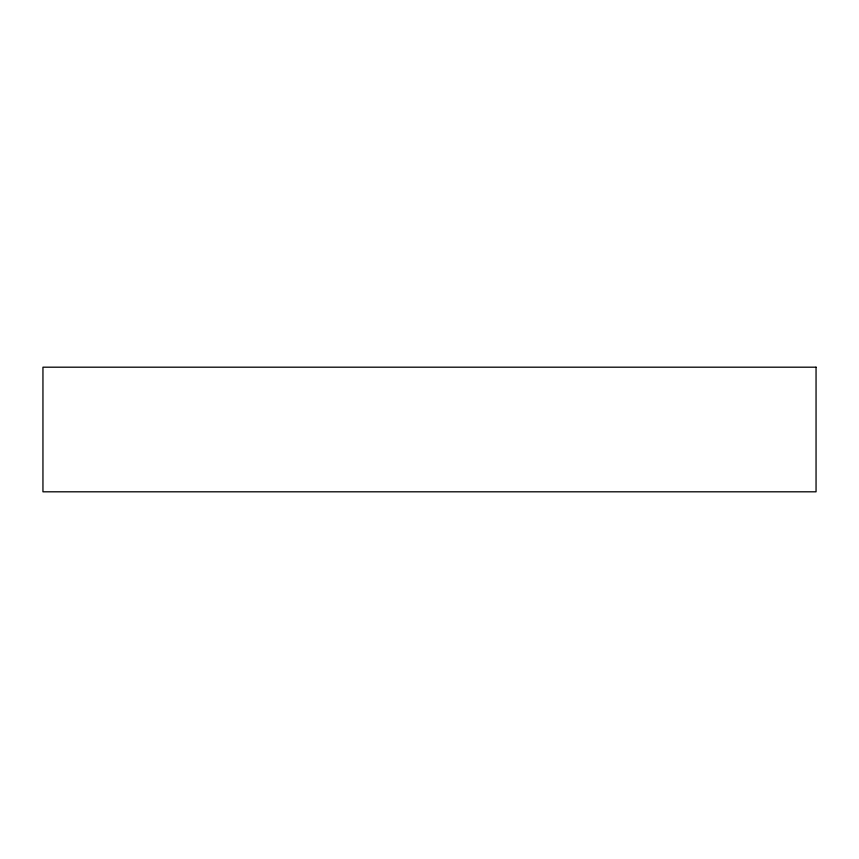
<?xml version="1.0" encoding="UTF-8"?>
<svg xmlns="http://www.w3.org/2000/svg" width="859" height="859" viewBox="0 0 859 859"><rect width="100%" height="100%" fill="white"/><g stroke="black" fill="none" stroke-linecap="round" stroke-linejoin="round"><path stroke-width="1.29" d="M816.05 367.19L42.95 367.19L42.95 491.81L816.05 491.81L816.05 367.19"/></g></svg>
